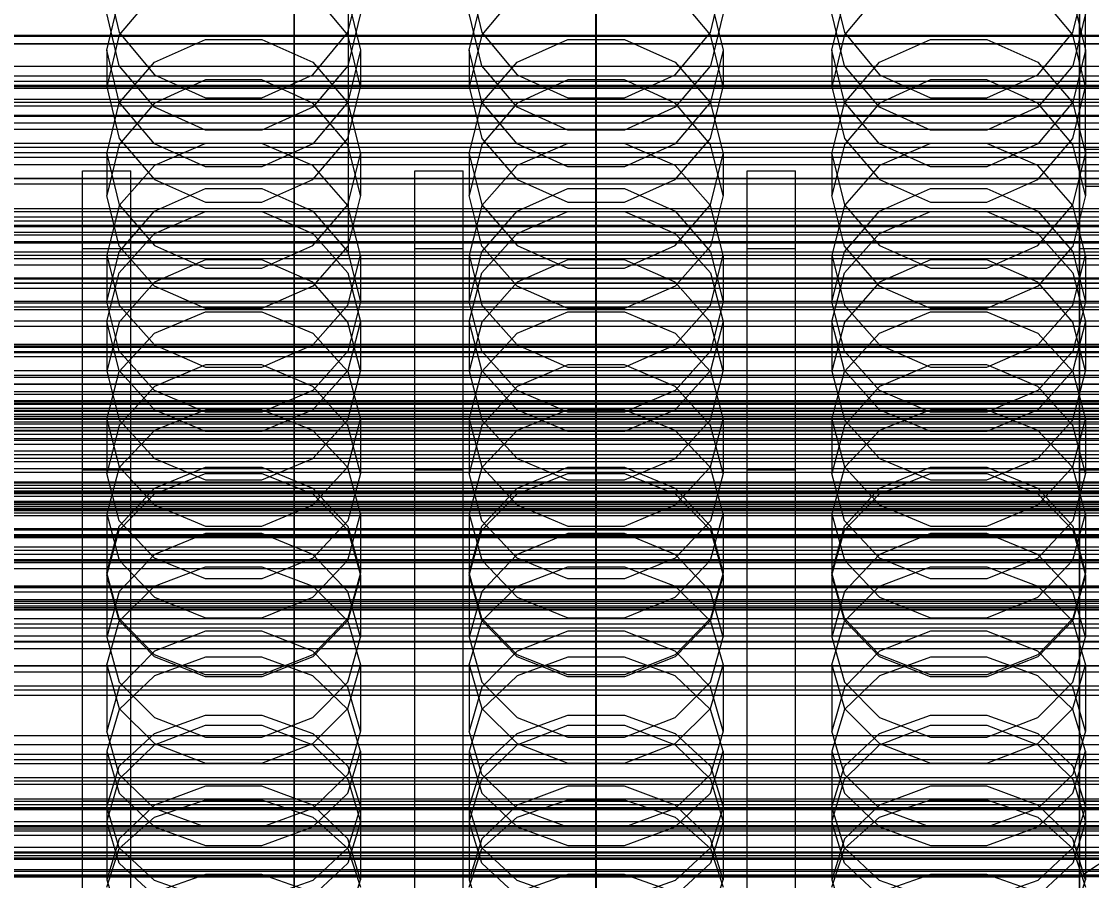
# Model space of a CAD drawing. Header units: millimetres. Extents: x -1970 to 59977, y -65068 to 6837.
# Drawn here: x -45.1 to 132, y -34538.5 to -34396.3 of the extents above; entities that cross this region are included whole.
import ezdxf

# ---------------------------------------------------------------- set-up
doc = ezdxf.new("R2010")
doc.units = ezdxf.units.MM
for name, color, linetype, lineweight in [('COTAS_O', 1, 'Continuous', 0), ('COTAS_P', 1, 'Continuous', 0), ('frontal_briquetadora', 7, 'Continuous', 0), ('frontal_C01', 7, 'Continuous', 0), ('frontal_C02', 7, 'Continuous', 0), ('frontal_C03', 7, 'Continuous', 0), ('frontal_mezcladora', 7, 'Continuous', 0), ('frontal_secador', 7, 'Continuous', 0), ('frontal_tolva', 7, 'Continuous', 0), ('frontal_tolva-C01', 7, 'Continuous', 0)]:
    doc.layers.add(name, color=color, linetype=linetype, lineweight=lineweight)
doc.dimstyles.new('R19_100', dxfattribs={"dimtxt": 250, "dimasz": 150, "dimexe": 150, "dimexo": 80, "dimgap": 100, "dimtad": 1, "dimtih": 1, "dimtoh": 1, "dimdsep": 46, "dimcen": 0.09, "dimadec": 0, "dimazin": 0, "dimtfac": 1, "dimtdec": 4, "dimtofl": 0, "dimtmove": 0, "dimatfit": 3, "dimfxl": 1, "dimtolj": 1, "dimtzin": 0, "dimarcsym": 0})

# ---------------------------------------------------------------- blocks, each defined once
blk = doc.blocks.new('*D37')
at = {"layer": 'COTAS_P', "color": 0, "lineweight": -2, "transparency": 16777216}
for p, q in [((-1750, -35420), (-1750, -34450)), ((2600, -35420), (2600, -34450)), ((-1600, -34600), (2450, -34600))]:
    blk.add_line(p, q, dxfattribs=at)
at = {"layer": 'COTAS_P', "color": 0, "transparency": 16777216}
for points in [[(-1600, -34575), (-1600, -34625), (-1750, -34600)], [(2450, -34575), (2450, -34625), (2600, -34600)]]:
    blk.add_solid(points, dxfattribs=at)
at = {"layer": 'Defpoints', "color": 0, "transparency": 16777216}
for p in [(2600, -34600), (-1750, -35500), (2600, -35500)]:
    blk.add_point(p, dxfattribs=at)
blk = doc.blocks.new('*D39')
at = {"layer": 'COTAS_O', "color": 0, "lineweight": -2, "transparency": 16777216}
for p, q in [((-1725, -34320), (-1725, -33550)), ((1725, -34320), (1725, -33550)), ((-1575, -33700), (1575, -33700))]:
    blk.add_line(p, q, dxfattribs=at)
at = {"layer": 'COTAS_O', "color": 0, "transparency": 16777216}
for points in [[(-1575, -33675), (-1575, -33725), (-1725, -33700)], [(1575, -33675), (1575, -33725), (1725, -33700)]]:
    blk.add_solid(points, dxfattribs=at)
at = {"layer": 'Defpoints', "color": 0, "transparency": 16777216}
for p in [(1725, -33700), (-1725, -34400), (1725, -34400)]:
    blk.add_point(p, dxfattribs=at)
blk = doc.blocks.new('*D42')
at = {"layer": 'COTAS_O', "color": 0, "lineweight": -2, "transparency": 16777216}
for p, q in [((-570, -33700), (200, -33700)), ((50, -34750), (50, -33850)), ((-570, -34900), (200, -34900))]:
    blk.add_line(p, q, dxfattribs=at)
at = {"layer": 'COTAS_O', "color": 0, "transparency": 16777216}
for points in [[(25, -33850), (75, -33850), (50, -33700)], [(25, -34750), (75, -34750), (50, -34900)]]:
    blk.add_solid(points, dxfattribs=at)
at = {"layer": 'Defpoints', "color": 0, "transparency": 16777216}
for p in [(-650, -33700), (50, -33700), (-650, -34900)]:
    blk.add_point(p, dxfattribs=at)
blk = doc.blocks.new('*D43')
at = {"layer": 'COTAS_O', "color": 0, "lineweight": -2, "transparency": 16777216}
for p, q in [((-650, -34820), (-650, -34050)), ((650, -34820), (650, -34050)), ((-500, -34200), (500, -34200))]:
    blk.add_line(p, q, dxfattribs=at)
at = {"layer": 'COTAS_O', "color": 0, "transparency": 16777216}
for points in [[(-500, -34175), (-500, -34225), (-650, -34200)], [(500, -34175), (500, -34225), (650, -34200)]]:
    blk.add_solid(points, dxfattribs=at)
at = {"layer": 'Defpoints', "color": 0, "transparency": 16777216}
for p in [(650, -34200), (-650, -34900), (650, -34900)]:
    blk.add_point(p, dxfattribs=at)

msp = doc.modelspace()

# ---------------------------------------------------------------- linework, layer by layer
at = {"layer": 'frontal_briquetadora'}
for p, q in [((-31, -34389.484), (-28.92, -34398.159)), ((8.92, -34398.159), (11, -34389.484)), ((29, -34389.484), (31.08, -34398.159)), ((68.92, -34398.159), (71, -34389.484)), ((89, -34389.484), (91.08, -34398.159)), ((128.92, -34398.159), (131, -34389.484)), ((-31, -34401.081), (-28.92, -34392.502)), ((-23.094, -34391.571), (-28.92, -34398.53)), ((8.92, -34398.53), (3.094, -34391.571)), ((8.92, -34392.502), (11, -34401.081)), ((29, -34401.081), (31.08, -34392.502)), ((36.906, -34391.571), (31.08, -34398.53)), ((68.92, -34398.53), (63.094, -34391.571)), ((68.92, -34392.502), (71, -34401.081)), ((89, -34401.081), (91.08, -34392.502)), ((96.906, -34391.571), (91.08, -34398.53)), ((128.92, -34398.53), (123.094, -34391.571)), ((128.92, -34392.502), (131, -34401.081)), ((-28.92, -34403.634), (-31, -34394.99)), ((11, -34394.99), (8.92, -34403.634)), ((31.08, -34403.634), (29, -34394.99)), ((71, -34394.99), (68.92, -34403.634)), ((91.08, -34403.634), (89, -34394.99)), ((131, -34394.99), (128.92, -34403.634)), ((-28.92, -34398.159), (-23.093, -34405.116)), ((3.093, -34405.116), (8.92, -34398.159)), ((31.08, -34398.159), (36.907, -34405.116)), ((63.093, -34405.116), (68.92, -34398.159)), ((91.08, -34398.159), (96.907, -34405.116)), ((123.093, -34405.116), (128.92, -34398.159)), ((-28.92, -34398.53), (-31, -34407.145)), ((-23.093, -34403.051), (-14.673, -34399.304)), ((-14.673, -34399.304), (-5.327, -34399.304)), ((-5.327, -34399.304), (3.093, -34403.051)), ((11, -34407.145), (8.92, -34398.53)), ((31.08, -34398.53), (29, -34407.145)), ((36.907, -34403.051), (45.327, -34399.304)), ((45.327, -34399.304), (54.673, -34399.304)), ((54.673, -34399.304), (63.093, -34403.051)), ((71, -34407.145), (68.92, -34398.53)), ((91.08, -34398.53), (89, -34407.145)), ((96.907, -34403.051), (105.327, -34399.304)), ((105.327, -34399.304), (114.673, -34399.304)), ((114.673, -34399.304), (123.093, -34403.051)), ((131, -34407.145), (128.92, -34398.53)), ((-31, -34401.081), (-31, -34407.145)), ((-28.92, -34409.66), (-31, -34401.081)), ((11, -34401.081), (8.92, -34409.66)), ((11, -34401.081), (11, -34407.145)), ((29, -34401.081), (29, -34407.145)), ((31.08, -34409.66), (29, -34401.081)), ((71, -34401.081), (68.92, -34409.66)), ((71, -34401.081), (71, -34407.145)), ((89, -34401.081), (89, -34407.145)), ((91.08, -34409.66), (89, -34401.081)), ((131, -34401.081), (128.92, -34409.66)), ((131, -34401.081), (131, -34407.145)), ((-28.92, -34409.801), (-23.093, -34403.051)), ((-23.094, -34410.517), (-28.92, -34403.634)), ((3.093, -34403.051), (8.92, -34409.801)), ((8.92, -34403.634), (3.094, -34410.517)), ((31.08, -34409.801), (36.907, -34403.051)), ((36.906, -34410.517), (31.08, -34403.634)), ((63.093, -34403.051), (68.92, -34409.801)), ((68.92, -34403.634), (63.094, -34410.517)), ((91.08, -34409.801), (96.907, -34403.051)), ((96.906, -34410.517), (91.08, -34403.634)), ((123.093, -34403.051), (128.92, -34409.801)), ((128.92, -34403.634), (123.094, -34410.517)), ((-23.093, -34405.116), (-14.673, -34408.976)), ((-5.327, -34408.976), (3.093, -34405.116)), ((36.907, -34405.116), (45.327, -34408.976)), ((54.673, -34408.976), (63.093, -34405.116)), ((96.907, -34405.116), (105.327, -34408.976)), ((114.673, -34408.976), (123.093, -34405.116)), ((-31, -34407.145), (-28.92, -34415.689)), ((-14.674, -34405.988), (-23.094, -34409.807)), ((-5.326, -34405.988), (-14.674, -34405.988)), ((3.094, -34409.807), (-5.326, -34405.988)), ((8.92, -34415.689), (11, -34407.145)), ((29, -34407.145), (31.08, -34415.689)), ((45.326, -34405.988), (36.906, -34409.807)), ((54.674, -34405.988), (45.326, -34405.988)), ((63.094, -34409.807), (54.674, -34405.988)), ((68.92, -34415.689), (71, -34407.145)), ((89, -34407.145), (91.08, -34415.689)), ((105.326, -34405.988), (96.906, -34409.807)), ((114.674, -34405.988), (105.326, -34405.988)), ((123.094, -34409.807), (114.674, -34405.988)), ((128.92, -34415.689), (131, -34407.145)), ((-14.673, -34408.976), (-5.327, -34408.976)), ((45.327, -34408.976), (54.673, -34408.976)), ((105.327, -34408.976), (114.673, -34408.976)), ((-31, -34418.219), (-28.92, -34409.801)), ((-23.093, -34416.54), (-28.92, -34409.66)), ((-23.094, -34409.807), (-28.92, -34416.648)), ((-14.674, -34414.319), (-23.094, -34410.517)), ((3.094, -34410.517), (-5.326, -34414.319)), ((8.92, -34409.66), (3.093, -34416.54)), ((8.92, -34416.648), (3.094, -34409.807)), ((8.92, -34409.801), (11, -34418.219)), ((29, -34418.219), (31.08, -34409.801)), ((36.907, -34416.54), (31.08, -34409.66)), ((36.906, -34409.807), (31.08, -34416.648)), ((45.326, -34414.319), (36.906, -34410.517)), ((63.094, -34410.517), (54.674, -34414.319)), ((68.92, -34409.66), (63.093, -34416.54)), ((68.92, -34416.648), (63.094, -34409.807)), ((68.92, -34409.801), (71, -34418.219)), ((89, -34418.219), (91.08, -34409.801)), ((96.907, -34416.54), (91.08, -34409.66)), ((96.906, -34409.807), (91.08, -34416.648)), ((105.326, -34414.319), (96.906, -34410.517)), ((123.094, -34410.517), (114.674, -34414.319)), ((128.92, -34409.66), (123.093, -34416.54)), ((128.92, -34416.648), (123.094, -34409.807)), ((128.92, -34409.801), (131, -34418.219)), ((-5.326, -34414.319), (-14.674, -34414.319)), ((54.674, -34414.319), (45.326, -34414.319)), ((114.674, -34414.319), (105.326, -34414.319)), ((-28.92, -34415.689), (-23.094, -34422.488)), ((3.094, -34422.488), (8.92, -34415.689)), ((31.08, -34415.689), (36.906, -34422.488)), ((63.094, -34422.488), (68.92, -34415.689)), ((91.08, -34415.689), (96.906, -34422.488)), ((123.094, -34422.488), (128.92, -34415.689)), ((-28.92, -34416.648), (-31, -34425.108)), ((-14.673, -34416.505), (-23.093, -34420.17)), ((-14.673, -34420.358), (-23.093, -34416.54)), ((-5.327, -34416.505), (-14.673, -34416.505)), ((3.093, -34420.17), (-5.327, -34416.505)), ((3.093, -34416.54), (-5.327, -34420.358)), ((11, -34425.108), (8.92, -34416.648)), ((31.08, -34416.648), (29, -34425.108)), ((45.327, -34416.505), (36.907, -34420.17)), ((45.327, -34420.358), (36.907, -34416.54)), ((54.673, -34416.505), (45.327, -34416.505)), ((63.093, -34420.17), (54.673, -34416.505)), ((63.093, -34416.54), (54.673, -34420.358)), ((71, -34425.108), (68.92, -34416.648)), ((91.08, -34416.648), (89, -34425.108)), ((105.327, -34416.505), (96.907, -34420.17)), ((105.327, -34420.358), (96.907, -34416.54)), ((114.673, -34416.505), (105.327, -34416.505)), ((123.093, -34420.17), (114.673, -34416.505)), ((123.093, -34416.54), (114.673, -34420.358)), ((131, -34425.108), (128.92, -34416.648)), ((-31, -34418.219), (-31, -34425.108)), ((-31, -34418.219), (-28.92, -34426.637)), ((8.92, -34426.637), (11, -34418.219)), ((11, -34418.219), (11, -34425.108)), ((29, -34418.219), (29, -34425.108)), ((29, -34418.219), (31.08, -34426.637)), ((68.92, -34426.637), (71, -34418.219)), ((71, -34418.219), (71, -34425.108)), ((89, -34418.219), (89, -34425.108)), ((89, -34418.219), (91.08, -34426.637)), ((128.92, -34426.637), (131, -34418.219)), ((131, -34418.219), (131, -34425.108)), ((-23.093, -34420.17), (-28.92, -34426.776)), ((-5.327, -34420.358), (-14.673, -34420.358)), ((8.92, -34426.776), (3.093, -34420.17)), ((36.907, -34420.17), (31.08, -34426.776)), ((54.673, -34420.358), (45.327, -34420.358)), ((68.92, -34426.776), (63.093, -34420.17)), ((96.907, -34420.17), (91.08, -34426.776)), ((114.673, -34420.358), (105.327, -34420.358)), ((128.92, -34426.776), (123.093, -34420.17)), ((-23.094, -34422.488), (-14.674, -34426.241)), ((-5.326, -34426.241), (3.094, -34422.488)), ((36.906, -34422.488), (45.326, -34426.241)), ((54.674, -34426.241), (63.094, -34422.488)), ((96.906, -34422.488), (105.326, -34426.241)), ((114.674, -34426.241), (123.094, -34422.488)), ((-23.094, -34427.72), (-14.674, -34423.972)), ((-14.674, -34423.972), (-5.326, -34423.972)), ((-5.326, -34423.972), (3.094, -34427.72)), ((36.906, -34427.72), (45.326, -34423.972)), ((45.326, -34423.972), (54.674, -34423.972)), ((54.674, -34423.972), (63.094, -34427.72)), ((96.906, -34427.72), (105.326, -34423.972)), ((105.326, -34423.972), (114.674, -34423.972)), ((114.674, -34423.972), (123.094, -34427.72)), ((-28.92, -34433.486), (-31, -34425.108)), ((-28.92, -34426.776), (-31, -34435.012)), ((-28.92, -34426.637), (-23.093, -34433.388)), ((-14.674, -34426.241), (-5.326, -34426.241)), ((3.093, -34433.388), (8.92, -34426.637)), ((11, -34425.108), (8.92, -34433.486)), ((11, -34435.012), (8.92, -34426.776)), ((31.08, -34433.486), (29, -34425.108)), ((31.08, -34426.776), (29, -34435.012)), ((31.08, -34426.637), (36.907, -34433.388)), ((45.326, -34426.241), (54.674, -34426.241)), ((63.093, -34433.388), (68.92, -34426.637)), ((71, -34425.108), (68.92, -34433.486)), ((71, -34435.012), (68.92, -34426.776)), ((91.08, -34433.486), (89, -34425.108)), ((91.08, -34426.776), (89, -34435.012)), ((91.08, -34426.637), (96.907, -34433.388)), ((105.326, -34426.241), (114.674, -34426.241)), ((123.093, -34433.388), (128.92, -34426.637)), ((131, -34425.108), (128.92, -34433.486)), ((131, -34435.012), (128.92, -34426.776)), ((-28.92, -34434.426), (-23.094, -34427.72)), ((-23.093, -34431.392), (-14.673, -34427.785)), ((-14.673, -34427.785), (-5.327, -34427.785)), ((-5.327, -34427.785), (3.093, -34431.392)), ((3.094, -34427.72), (8.92, -34434.426)), ((31.08, -34434.426), (36.906, -34427.72)), ((36.907, -34431.392), (45.327, -34427.785)), ((45.327, -34427.785), (54.673, -34427.785)), ((54.673, -34427.785), (63.093, -34431.392)), ((63.094, -34427.72), (68.92, -34434.426)), ((91.08, -34434.426), (96.906, -34427.72)), ((96.907, -34431.392), (105.327, -34427.785)), ((105.327, -34427.785), (114.673, -34427.785)), ((114.673, -34427.785), (123.093, -34431.392)), ((123.094, -34427.72), (128.92, -34434.426)), ((-28.92, -34437.891), (-23.093, -34431.392)), ((3.093, -34431.392), (8.92, -34437.891)), ((31.08, -34437.891), (36.907, -34431.392)), ((63.093, -34431.392), (68.92, -34437.891)), ((91.08, -34437.891), (96.907, -34431.392)), ((123.093, -34431.392), (128.92, -34437.891)), ((-23.094, -34440.145), (-28.92, -34433.486)), ((-23.093, -34433.388), (-14.673, -34437.134)), ((-5.327, -34437.134), (3.093, -34433.388)), ((8.92, -34433.486), (3.094, -34440.145)), ((36.906, -34440.145), (31.08, -34433.486)), ((36.907, -34433.388), (45.327, -34437.134)), ((54.673, -34437.134), (63.093, -34433.388)), ((68.92, -34433.486), (63.094, -34440.145)), ((96.906, -34440.145), (91.08, -34433.486)), ((96.907, -34433.388), (105.327, -34437.134)), ((114.673, -34437.134), (123.093, -34433.388)), ((128.92, -34433.486), (123.094, -34440.145)), ((200, -34434.477), (-160, -34434.477)), ((-31, -34442.708), (-28.92, -34434.426)), ((-31, -34435.012), (-31, -34442.708)), ((-31, -34435.012), (-28.92, -34443.249)), ((8.92, -34434.426), (11, -34442.708)), ((8.92, -34443.249), (11, -34435.012)), ((11, -34435.012), (11, -34442.708)), ((29, -34442.708), (31.08, -34434.426)), ((29, -34435.012), (29, -34442.708)), ((29, -34435.012), (31.08, -34443.249)), ((68.92, -34434.426), (71, -34442.708)), ((68.92, -34443.249), (71, -34435.012)), ((71, -34435.012), (71, -34442.708)), ((89, -34442.708), (91.08, -34434.426)), ((89, -34435.012), (89, -34442.708)), ((89, -34435.012), (91.08, -34443.249)), ((128.92, -34434.426), (131, -34442.708)), ((128.92, -34443.249), (131, -34435.012)), ((131, -34435.012), (131, -34442.708)), ((-14.674, -34435.765), (-23.094, -34439.459)), ((-5.326, -34435.765), (-14.674, -34435.765)), ((-14.673, -34437.134), (-5.327, -34437.134)), ((3.094, -34439.459), (-5.326, -34435.765)), ((45.326, -34435.765), (36.906, -34439.459)), ((54.674, -34435.765), (45.326, -34435.765)), ((45.327, -34437.134), (54.673, -34437.134)), ((63.094, -34439.459), (54.674, -34435.765)), ((105.326, -34435.765), (96.906, -34439.459)), ((114.674, -34435.765), (105.326, -34435.765)), ((105.327, -34437.134), (114.673, -34437.134)), ((123.094, -34439.459), (114.674, -34435.765)), ((-31, -34445.996), (-28.92, -34437.891)), ((8.92, -34437.891), (11, -34445.996)), ((29, -34445.996), (31.08, -34437.891)), ((68.92, -34437.891), (71, -34445.996)), ((89, -34445.996), (91.08, -34437.891)), ((128.92, -34437.891), (131, -34445.996)), ((-160, -34439.62), (200, -34439.62)), ((-23.094, -34439.459), (-28.92, -34446.067)), ((-14.674, -34443.818), (-23.094, -34440.145)), ((3.094, -34440.145), (-5.326, -34443.818)), ((8.92, -34446.067), (3.094, -34439.459)), ((36.906, -34439.459), (31.08, -34446.067)), ((45.326, -34443.818), (36.906, -34440.145)), ((63.094, -34440.145), (54.674, -34443.818)), ((68.92, -34446.067), (63.094, -34439.459)), ((96.906, -34439.459), (91.08, -34446.067)), ((105.326, -34443.818), (96.906, -34440.145)), ((123.094, -34440.145), (114.674, -34443.818)), ((128.92, -34446.067), (123.094, -34439.459)), ((-28.92, -34450.901), (-31, -34442.708)), ((11, -34442.708), (8.92, -34450.901)), ((31.08, -34450.901), (29, -34442.708)), ((71, -34442.708), (68.92, -34450.901)), ((91.08, -34450.901), (89, -34442.708)), ((131, -34442.708), (128.92, -34450.901)), ((-28.92, -34443.249), (-23.093, -34449.855)), ((-23.093, -34447.906), (-14.673, -34444.394)), ((-5.326, -34443.818), (-14.674, -34443.818)), ((-14.673, -34444.394), (-5.327, -34444.394)), ((-5.327, -34444.394), (3.093, -34447.906)), ((3.093, -34449.855), (8.92, -34443.249)), ((31.08, -34443.249), (36.907, -34449.855)), ((36.907, -34447.906), (45.327, -34444.394)), ((54.674, -34443.818), (45.326, -34443.818)), ((45.327, -34444.394), (54.673, -34444.394)), ((54.673, -34444.394), (63.093, -34447.906)), ((63.093, -34449.855), (68.92, -34443.249)), ((91.08, -34443.249), (96.907, -34449.855)), ((96.907, -34447.906), (105.327, -34444.394)), ((114.674, -34443.818), (105.326, -34443.818)), ((105.327, -34444.394), (114.673, -34444.394)), ((114.673, -34444.394), (123.093, -34447.906)), ((123.093, -34449.855), (128.92, -34443.249)), ((-31, -34445.996), (-31, -34454.221)), ((-28.92, -34454.101), (-31, -34445.996)), ((-28.92, -34446.067), (-31, -34454.221)), ((11, -34445.996), (8.92, -34454.101)), ((11, -34454.221), (8.92, -34446.067)), ((11, -34445.996), (11, -34454.221)), ((29, -34445.996), (29, -34454.221)), ((31.08, -34454.101), (29, -34445.996)), ((31.08, -34446.067), (29, -34454.221)), ((71, -34445.996), (68.92, -34454.101)), ((71, -34454.221), (68.92, -34446.067)), ((71, -34445.996), (71, -34454.221)), ((89, -34445.996), (89, -34454.221)), ((91.08, -34454.101), (89, -34445.996)), ((91.08, -34446.067), (89, -34454.221)), ((131, -34445.996), (128.92, -34454.101)), ((131, -34454.221), (128.92, -34446.067)), ((131, -34445.996), (131, -34454.221)), ((-28.92, -34454.234), (-23.093, -34447.906)), ((3.093, -34447.906), (8.92, -34454.234)), ((31.08, -34454.234), (36.907, -34447.906)), ((63.093, -34447.906), (68.92, -34454.234)), ((91.08, -34454.234), (96.907, -34447.906)), ((123.093, -34447.906), (128.92, -34454.234)), ((200, -34451.11), (-160, -34451.11)), ((-23.094, -34457.404), (-28.92, -34450.901)), ((-23.093, -34449.855), (-14.673, -34453.52)), ((-5.327, -34453.52), (3.093, -34449.855)), ((8.92, -34450.901), (3.094, -34457.404)), ((36.906, -34457.404), (31.08, -34450.901)), ((36.907, -34449.855), (45.327, -34453.52)), ((54.673, -34453.52), (63.093, -34449.855)), ((68.92, -34450.901), (63.094, -34457.404)), ((96.906, -34457.404), (91.08, -34450.901)), ((96.907, -34449.855), (105.327, -34453.52)), ((114.673, -34453.52), (123.093, -34449.855)), ((128.92, -34450.901), (123.094, -34457.404)), ((-14.674, -34453.127), (-23.094, -34456.734)), ((-5.326, -34453.127), (-14.674, -34453.127)), ((3.094, -34456.734), (-5.326, -34453.127)), ((45.326, -34453.127), (36.906, -34456.734)), ((54.674, -34453.127), (45.326, -34453.127)), ((63.094, -34456.734), (54.674, -34453.127)), ((105.326, -34453.127), (96.906, -34456.734)), ((114.674, -34453.127), (105.326, -34453.127)), ((123.094, -34456.734), (114.674, -34453.127)), ((-31, -34454.221), (-28.92, -34462.278)), ((-31, -34462.125), (-28.92, -34454.234)), ((-23.093, -34460.601), (-28.92, -34454.101)), ((-14.673, -34453.52), (-5.327, -34453.52)), ((8.92, -34454.101), (3.093, -34460.601)), ((8.92, -34462.278), (11, -34454.221)), ((8.92, -34454.234), (11, -34462.125)), ((29, -34454.221), (31.08, -34462.278)), ((29, -34462.125), (31.08, -34454.234)), ((36.907, -34460.601), (31.08, -34454.101)), ((45.327, -34453.52), (54.673, -34453.52)), ((68.92, -34454.101), (63.093, -34460.601)), ((68.92, -34462.278), (71, -34454.221)), ((68.92, -34454.234), (71, -34462.125)), ((89, -34454.221), (91.08, -34462.278)), ((89, -34462.125), (91.08, -34454.234)), ((96.907, -34460.601), (91.08, -34454.101)), ((105.327, -34453.52), (114.673, -34453.52)), ((128.92, -34454.101), (123.093, -34460.601)), ((128.92, -34462.278), (131, -34454.221)), ((128.92, -34454.234), (131, -34462.125)), ((-23.094, -34456.734), (-28.92, -34463.181)), ((8.92, -34463.18), (3.094, -34456.734)), ((36.906, -34456.734), (31.08, -34463.181)), ((68.92, -34463.18), (63.094, -34456.734)), ((96.906, -34456.734), (91.08, -34463.181)), ((128.92, -34463.18), (123.094, -34456.734)), ((-160, -34457.538), (200, -34457.538)), ((-14.674, -34460.988), (-23.094, -34457.404)), ((3.094, -34457.404), (-5.326, -34460.988)), ((45.326, -34460.988), (36.906, -34457.404)), ((63.094, -34457.404), (54.674, -34460.988)), ((105.326, -34460.988), (96.906, -34457.404)), ((123.094, -34457.404), (114.674, -34460.988)), ((200, -34461.368), (-160, -34461.368)), ((-31, -34462.125), (-31, -34471.125)), ((-31, -34462.125), (-28.92, -34470.016)), ((-14.673, -34460.596), (-23.093, -34464.004)), ((-14.673, -34464.208), (-23.093, -34460.601)), ((-5.326, -34460.988), (-14.674, -34460.988)), ((-5.327, -34460.596), (-14.673, -34460.596)), ((3.093, -34464.004), (-5.327, -34460.596)), ((3.093, -34460.601), (-5.327, -34464.208)), ((8.92, -34470.016), (11, -34462.125)), ((11, -34462.125), (11, -34471.125)), ((29, -34462.125), (29, -34471.125)), ((29, -34462.125), (31.08, -34470.016)), ((45.327, -34460.596), (36.907, -34464.004)), ((45.327, -34464.208), (36.907, -34460.601)), ((54.674, -34460.988), (45.326, -34460.988)), ((54.673, -34460.596), (45.327, -34460.596)), ((63.093, -34464.004), (54.673, -34460.596)), ((63.093, -34460.601), (54.673, -34464.208)), ((68.92, -34470.016), (71, -34462.125)), ((71, -34462.125), (71, -34471.125)), ((89, -34462.125), (89, -34471.125)), ((89, -34462.125), (91.08, -34470.016)), ((105.327, -34460.596), (96.907, -34464.004)), ((105.327, -34464.208), (96.907, -34460.601)), ((114.674, -34460.988), (105.326, -34460.988)), ((114.673, -34460.596), (105.327, -34460.596)), ((123.093, -34464.004), (114.673, -34460.596)), ((123.093, -34460.601), (114.673, -34464.208)), ((128.92, -34470.016), (131, -34462.125)), ((131, -34462.125), (131, -34471.125)), ((-160, -34463.94), (200, -34463.94)), ((-28.92, -34463.181), (-31, -34471.125)), ((-28.92, -34462.278), (-23.094, -34468.668)), ((-23.093, -34464.004), (-28.92, -34470.145)), ((8.92, -34470.145), (3.093, -34464.004)), ((3.094, -34468.668), (8.92, -34462.278)), ((11, -34471.125), (8.92, -34463.18)), ((31.08, -34463.181), (29, -34471.125)), ((31.08, -34462.278), (36.906, -34468.668)), ((36.907, -34464.004), (31.08, -34470.145)), ((68.92, -34470.145), (63.093, -34464.004)), ((63.094, -34468.668), (68.92, -34462.278)), ((71, -34471.125), (68.92, -34463.18)), ((91.08, -34463.181), (89, -34471.125)), ((91.08, -34462.278), (96.906, -34468.668)), ((96.907, -34464.004), (91.08, -34470.145)), ((128.92, -34470.145), (123.093, -34464.004)), ((123.094, -34468.668), (128.92, -34462.278)), ((131, -34471.125), (128.92, -34463.18)), ((-5.327, -34464.208), (-14.673, -34464.208)), ((54.673, -34464.208), (45.327, -34464.208)), ((114.673, -34464.208), (105.327, -34464.208)), ((-23.094, -34468.668), (-14.674, -34472.188)), ((-5.326, -34472.188), (3.094, -34468.668)), ((36.906, -34468.668), (45.326, -34472.188)), ((54.674, -34472.188), (63.094, -34468.668)), ((96.906, -34468.668), (105.326, -34472.188)), ((114.674, -34472.188), (123.094, -34468.668)), ((-28.92, -34470.145), (-31, -34477.803)), ((-28.92, -34470.016), (-23.093, -34476.344)), ((-23.094, -34473.572), (-14.674, -34470.06)), ((-14.674, -34470.06), (-5.326, -34470.06)), ((-5.326, -34470.06), (3.094, -34473.572)), ((3.093, -34476.344), (8.92, -34470.016)), ((11, -34477.803), (8.92, -34470.145)), ((31.08, -34470.145), (29, -34477.803)), ((31.08, -34470.016), (36.907, -34476.344)), ((36.906, -34473.572), (45.326, -34470.06)), ((45.326, -34470.06), (54.674, -34470.06)), ((54.674, -34470.06), (63.094, -34473.572)), ((63.093, -34476.344), (68.92, -34470.016)), ((71, -34477.803), (68.92, -34470.145)), ((91.08, -34470.145), (89, -34477.803)), ((91.08, -34470.016), (96.907, -34476.344)), ((96.906, -34473.572), (105.326, -34470.06)), ((105.326, -34470.06), (114.674, -34470.06)), ((114.674, -34470.06), (123.094, -34473.572)), ((123.093, -34476.344), (128.92, -34470.016)), ((131, -34477.803), (128.92, -34470.145)), ((-28.92, -34478.964), (-31, -34471.125)), ((-23.093, -34474.485), (-14.673, -34471.151)), ((-14.674, -34472.188), (-5.326, -34472.188)), ((-14.673, -34471.151), (-5.327, -34471.151)), ((-5.327, -34471.151), (3.093, -34474.485)), ((11, -34471.125), (8.92, -34478.964)), ((31.08, -34478.964), (29, -34471.125)), ((36.907, -34474.485), (45.327, -34471.151)), ((45.326, -34472.188), (54.674, -34472.188)), ((45.327, -34471.151), (54.673, -34471.151)), ((54.673, -34471.151), (63.093, -34474.485)), ((71, -34471.125), (68.92, -34478.964)), ((91.08, -34478.964), (89, -34471.125)), ((96.907, -34474.485), (105.327, -34471.151)), ((105.326, -34472.188), (114.674, -34472.188)), ((105.327, -34471.151), (114.673, -34471.151)), ((114.673, -34471.151), (123.093, -34474.485)), ((131, -34471.125), (128.92, -34478.964)), ((-28.92, -34479.841), (-23.094, -34473.572)), ((-28.92, -34480.494), (-23.093, -34474.485)), ((3.093, -34474.485), (8.92, -34480.494)), ((3.094, -34473.572), (8.92, -34479.841)), ((31.08, -34479.841), (36.906, -34473.572)), ((31.08, -34480.494), (36.907, -34474.485)), ((63.093, -34474.485), (68.92, -34480.494)), ((63.094, -34473.572), (68.92, -34479.841)), ((91.08, -34479.841), (96.906, -34473.572)), ((91.08, -34480.494), (96.907, -34474.485)), ((123.093, -34474.485), (128.92, -34480.494)), ((123.094, -34473.572), (128.92, -34479.841)), ((-23.093, -34476.344), (-14.673, -34479.856)), ((-5.327, -34479.856), (3.093, -34476.344)), ((36.907, -34476.344), (45.327, -34479.856)), ((54.673, -34479.856), (63.093, -34476.344)), ((96.907, -34476.344), (105.327, -34479.856)), ((114.673, -34479.856), (123.093, -34476.344)), ((200, -34478.149), (-160, -34478.149)), ((-31, -34477.803), (-31, -34487.557)), ((-31, -34477.803), (-28.92, -34485.461)), ((8.92, -34485.461), (11, -34477.803)), ((11, -34477.803), (11, -34487.557)), ((29, -34477.803), (29, -34487.557)), ((29, -34477.803), (31.08, -34485.461)), ((68.92, -34485.461), (71, -34477.803)), ((71, -34477.803), (71, -34487.557)), ((89, -34477.803), (89, -34487.557)), ((89, -34477.803), (91.08, -34485.461)), ((128.92, -34485.461), (131, -34477.803)), ((131, -34477.803), (131, -34487.557)), ((-31, -34487.557), (-28.92, -34479.841)), ((-23.094, -34485.172), (-28.92, -34478.964)), ((-14.673, -34479.856), (-5.327, -34479.856)), ((8.92, -34478.964), (3.094, -34485.172)), ((8.92, -34479.841), (11, -34487.557)), ((29, -34487.557), (31.08, -34479.841)), ((36.906, -34485.172), (31.08, -34478.964)), ((45.327, -34479.856), (54.673, -34479.856)), ((68.92, -34478.964), (63.094, -34485.172)), ((68.92, -34479.841), (71, -34487.557)), ((89, -34487.557), (91.08, -34479.841)), ((96.906, -34485.172), (91.08, -34478.964)), ((105.327, -34479.856), (114.673, -34479.856)), ((128.92, -34478.964), (123.094, -34485.172)), ((128.92, -34479.841), (131, -34487.557)), ((-160, -34481.433), (200, -34481.433)), ((-31, -34487.986), (-28.92, -34480.494)), ((-14.674, -34481.091), (-23.094, -34484.534)), ((-5.326, -34481.091), (-14.674, -34481.091)), ((3.094, -34484.534), (-5.326, -34481.091)), ((8.92, -34480.494), (11, -34487.986)), ((29, -34487.986), (31.08, -34480.494)), ((45.326, -34481.091), (36.906, -34484.534)), ((54.674, -34481.091), (45.326, -34481.091)), ((63.094, -34484.534), (54.674, -34481.091)), ((68.92, -34480.494), (71, -34487.986)), ((89, -34487.986), (91.08, -34480.494)), ((105.326, -34481.091), (96.906, -34484.534)), ((114.674, -34481.091), (105.326, -34481.091)), ((123.094, -34484.534), (114.674, -34481.091)), ((128.92, -34480.494), (131, -34487.986)), ((-160, -34483.291), (200, -34483.291)), ((-23.094, -34484.534), (-28.92, -34490.676)), ((-14.674, -34488.588), (-23.094, -34485.172)), ((3.094, -34485.172), (-5.326, -34488.588)), ((8.92, -34490.676), (3.094, -34484.534)), ((36.906, -34484.534), (31.08, -34490.676)), ((45.326, -34488.588), (36.906, -34485.172)), ((63.094, -34485.172), (54.674, -34488.588)), ((68.92, -34490.676), (63.094, -34484.534)), ((96.906, -34484.534), (91.08, -34490.676)), ((105.326, -34488.588), (96.906, -34485.172)), ((123.094, -34485.172), (114.674, -34488.588)), ((128.92, -34490.676), (123.094, -34484.534)), ((-160, -34485.849), (200, -34485.849)), ((-28.92, -34485.461), (-23.093, -34491.602)), ((-23.093, -34489.803), (-14.673, -34486.586)), ((-14.673, -34486.586), (-5.327, -34486.586)), ((-5.327, -34486.586), (3.093, -34489.803)), ((3.093, -34491.602), (8.92, -34485.461)), ((31.08, -34485.461), (36.907, -34491.602)), ((36.907, -34489.803), (45.327, -34486.586)), ((45.327, -34486.586), (54.673, -34486.586)), ((54.673, -34486.586), (63.093, -34489.803)), ((63.093, -34491.602), (68.92, -34485.461)), ((91.08, -34485.461), (96.907, -34491.602)), ((96.907, -34489.803), (105.327, -34486.586)), ((105.327, -34486.586), (114.673, -34486.586)), ((114.673, -34486.586), (123.093, -34489.803)), ((123.093, -34491.602), (128.92, -34485.461)), ((-28.92, -34495.158), (-31, -34487.557)), ((-31, -34487.986), (-31, -34498.23)), ((-28.92, -34495.478), (-31, -34487.986)), ((-5.326, -34488.588), (-14.674, -34488.588)), ((11, -34487.557), (8.92, -34495.158)), ((11, -34487.986), (8.92, -34495.478)), ((11, -34487.986), (11, -34498.23)), ((31.08, -34495.158), (29, -34487.557)), ((29, -34487.986), (29, -34498.23)), ((31.08, -34495.478), (29, -34487.986)), ((54.674, -34488.588), (45.326, -34488.588)), ((71, -34487.557), (68.92, -34495.158)), ((71, -34487.986), (68.92, -34495.478)), ((71, -34487.986), (71, -34498.23)), ((91.08, -34495.158), (89, -34487.557)), ((89, -34487.986), (89, -34498.23)), ((91.08, -34495.478), (89, -34487.986)), ((114.674, -34488.588), (105.326, -34488.588)), ((131, -34487.557), (128.92, -34495.158)), ((131, -34487.986), (128.92, -34495.478)), ((131, -34487.986), (131, -34498.23)), ((-160, -34489.719), (200, -34489.719)), ((-160, -34489.991), (200, -34489.991)), ((-28.92, -34495.6), (-23.093, -34489.803)), ((3.093, -34489.803), (8.92, -34495.6)), ((31.08, -34495.6), (36.907, -34489.803)), ((63.093, -34489.803), (68.92, -34495.6)), ((91.08, -34495.6), (96.907, -34489.803)), ((123.093, -34489.803), (128.92, -34495.6)), ((-160, -34492.29), (200, -34492.29)), ((-28.92, -34490.676), (-31, -34498.23)), ((-23.093, -34491.602), (-14.673, -34495.01)), ((-5.327, -34495.01), (3.093, -34491.602)), ((11, -34498.23), (8.92, -34490.676)), ((31.08, -34490.676), (29, -34498.23)), ((36.907, -34491.602), (45.327, -34495.01)), ((54.673, -34495.01), (63.093, -34491.602)), ((71, -34498.23), (68.92, -34490.676)), ((91.08, -34490.676), (89, -34498.23)), ((96.907, -34491.602), (105.327, -34495.01)), ((114.673, -34495.01), (123.093, -34491.602)), ((131, -34498.23), (128.92, -34490.676)), ((-160, -34493.614), (200, -34493.614)), ((-31, -34502.829), (-28.92, -34495.6)), ((-23.094, -34501.17), (-28.92, -34495.158)), ((-23.093, -34501.486), (-28.92, -34495.478)), ((-14.673, -34495.01), (-5.327, -34495.01)), ((8.92, -34495.478), (3.093, -34501.486)), ((8.92, -34495.158), (3.094, -34501.17)), ((8.92, -34495.6), (11, -34502.829)), ((29, -34502.829), (31.08, -34495.6)), ((36.906, -34501.17), (31.08, -34495.158)), ((36.907, -34501.486), (31.08, -34495.478)), ((45.327, -34495.01), (54.673, -34495.01)), ((68.92, -34495.478), (63.093, -34501.486)), ((68.92, -34495.158), (63.094, -34501.17)), ((68.92, -34495.6), (71, -34502.829)), ((89, -34502.829), (91.08, -34495.6)), ((96.906, -34501.17), (91.08, -34495.158)), ((96.907, -34501.486), (91.08, -34495.478)), ((105.327, -34495.01), (114.673, -34495.01)), ((128.92, -34495.478), (123.093, -34501.486)), ((128.92, -34495.158), (123.094, -34501.17)), ((128.92, -34495.6), (131, -34502.829)), ((-14.674, -34497.219), (-23.094, -34500.552)), ((-5.326, -34497.219), (-14.674, -34497.219)), ((3.094, -34500.552), (-5.326, -34497.219)), ((45.326, -34497.219), (36.906, -34500.552)), ((54.674, -34497.219), (45.326, -34497.219)), ((63.094, -34500.552), (54.674, -34497.219)), ((105.326, -34497.219), (96.906, -34500.552)), ((114.674, -34497.219), (105.326, -34497.219)), ((123.094, -34500.552), (114.674, -34497.219)), ((-160, -34498.03), (200, -34498.03)), ((-31, -34498.23), (-28.92, -34505.662)), ((8.92, -34505.662), (11, -34498.23)), ((29, -34498.23), (31.08, -34505.662)), ((68.92, -34505.662), (71, -34498.23)), ((89, -34498.23), (91.08, -34505.662)), ((128.92, -34505.662), (131, -34498.23)), ((-23.094, -34500.552), (-28.92, -34506.493)), ((-14.674, -34504.474), (-23.094, -34501.17)), ((3.094, -34501.17), (-5.326, -34504.474)), ((8.92, -34506.493), (3.094, -34500.552)), ((36.906, -34500.552), (31.08, -34506.493)), ((45.326, -34504.474), (36.906, -34501.17)), ((63.094, -34501.17), (54.674, -34504.474)), ((68.92, -34506.493), (63.094, -34500.552)), ((96.906, -34500.552), (91.08, -34506.493)), ((105.326, -34504.474), (96.906, -34501.17)), ((123.094, -34501.17), (114.674, -34504.474)), ((128.92, -34506.493), (123.094, -34500.552)), ((-31, -34502.829), (-31, -34513.787)), ((-31, -34502.829), (-28.92, -34510.058)), ((-14.673, -34504.82), (-23.093, -34501.486)), ((-14.673, -34501.512), (-23.093, -34504.604)), ((-5.327, -34501.512), (-14.673, -34501.512)), ((3.093, -34501.486), (-5.327, -34504.82)), ((3.093, -34504.604), (-5.327, -34501.512)), ((8.92, -34510.058), (11, -34502.829)), ((11, -34502.829), (11, -34513.787)), ((29, -34502.829), (29, -34513.787)), ((29, -34502.829), (31.08, -34510.058)), ((45.327, -34504.82), (36.907, -34501.486)), ((45.327, -34501.512), (36.907, -34504.604)), ((54.673, -34501.512), (45.327, -34501.512)), ((63.093, -34501.486), (54.673, -34504.82)), ((63.093, -34504.604), (54.673, -34501.512)), ((68.92, -34510.058), (71, -34502.829)), ((71, -34502.829), (71, -34513.787)), ((89, -34502.829), (89, -34513.787)), ((89, -34502.829), (91.08, -34510.058)), ((105.327, -34504.82), (96.907, -34501.486)), ((105.327, -34501.512), (96.907, -34504.604)), ((114.673, -34501.512), (105.327, -34501.512)), ((123.093, -34501.486), (114.673, -34504.82)), ((123.093, -34504.604), (114.673, -34501.512)), ((128.92, -34510.058), (131, -34502.829)), ((131, -34502.829), (131, -34513.787)), ((-23.093, -34504.604), (-28.92, -34510.176)), ((-5.326, -34504.474), (-14.674, -34504.474)), ((8.92, -34510.176), (3.093, -34504.604)), ((36.907, -34504.604), (31.08, -34510.176)), ((54.674, -34504.474), (45.326, -34504.474)), ((68.92, -34510.176), (63.093, -34504.604)), ((96.907, -34504.604), (91.08, -34510.176)), ((114.674, -34504.474), (105.326, -34504.474)), ((128.92, -34510.176), (123.093, -34504.604)), ((-28.92, -34506.493), (-31, -34513.787)), ((-28.92, -34505.662), (-23.094, -34511.534)), ((-5.327, -34504.82), (-14.673, -34504.82)), ((3.094, -34511.534), (8.92, -34505.662)), ((11, -34513.787), (8.92, -34506.493)), ((31.08, -34506.493), (29, -34513.787)), ((31.08, -34505.662), (36.906, -34511.534)), ((54.673, -34504.82), (45.327, -34504.82)), ((63.094, -34511.534), (68.92, -34505.662)), ((71, -34513.787), (68.92, -34506.493)), ((91.08, -34506.493), (89, -34513.787)), ((91.08, -34505.662), (96.906, -34511.534)), ((114.673, -34504.82), (105.327, -34504.82)), ((123.094, -34511.534), (128.92, -34505.662)), ((131, -34513.787), (128.92, -34506.493)), ((-28.92, -34510.058), (-23.093, -34515.855)), ((3.093, -34515.855), (8.92, -34510.058)), ((31.08, -34510.058), (36.907, -34515.855)), ((63.093, -34515.855), (68.92, -34510.058)), ((91.08, -34510.058), (96.907, -34515.855)), ((123.093, -34515.855), (128.92, -34510.058)), ((-28.92, -34510.176), (-31, -34517.123)), ((-23.094, -34511.534), (-14.674, -34514.76)), ((-23.093, -34514.166), (-14.673, -34511.161)), ((-14.673, -34511.161), (-5.327, -34511.161)), ((-5.327, -34511.161), (3.093, -34514.166)), ((-5.326, -34514.76), (3.094, -34511.534)), ((11, -34517.123), (8.92, -34510.176)), ((31.08, -34510.176), (29, -34517.123)), ((36.906, -34511.534), (45.326, -34514.76)), ((36.907, -34514.166), (45.327, -34511.161)), ((45.327, -34511.161), (54.673, -34511.161)), ((54.673, -34511.161), (63.093, -34514.166)), ((54.674, -34514.76), (63.094, -34511.534)), ((71, -34517.123), (68.92, -34510.176)), ((91.08, -34510.176), (89, -34517.123)), ((96.906, -34511.534), (105.326, -34514.76)), ((96.907, -34514.166), (105.327, -34511.161)), ((105.327, -34511.161), (114.673, -34511.161)), ((114.673, -34511.161), (123.093, -34514.166)), ((114.674, -34514.76), (123.094, -34511.534)), ((131, -34517.123), (128.92, -34510.176)), ((-23.094, -34516.027), (-14.674, -34512.811)), ((-14.674, -34512.811), (-5.326, -34512.811)), ((-5.326, -34512.811), (3.094, -34516.027)), ((36.906, -34516.027), (45.326, -34512.811)), ((45.326, -34512.811), (54.674, -34512.811)), ((54.674, -34512.811), (63.094, -34516.027)), ((96.906, -34516.027), (105.326, -34512.811)), ((105.326, -34512.811), (114.674, -34512.811)), ((114.674, -34512.811), (123.094, -34516.027)), ((-28.92, -34520.952), (-31, -34513.787)), ((-28.92, -34519.58), (-23.093, -34514.166)), ((-14.674, -34514.76), (-5.326, -34514.76)), ((3.093, -34514.166), (8.92, -34519.58)), ((11, -34513.787), (8.92, -34520.952)), ((31.08, -34520.952), (29, -34513.787)), ((31.08, -34519.58), (36.907, -34514.166)), ((45.326, -34514.76), (54.674, -34514.76)), ((63.093, -34514.166), (68.92, -34519.58)), ((71, -34513.787), (68.92, -34520.952)), ((91.08, -34520.952), (89, -34513.787)), ((91.08, -34519.58), (96.907, -34514.166)), ((105.326, -34514.76), (114.674, -34514.76)), ((123.093, -34514.166), (128.92, -34519.58)), ((131, -34513.787), (128.92, -34520.952)), ((-31, -34517.123), (-31, -34528.769)), ((-31, -34517.123), (-28.92, -34524.071)), ((-28.92, -34521.752), (-23.094, -34516.027)), ((-23.093, -34515.855), (-14.673, -34519.072)), ((-5.327, -34519.072), (3.093, -34515.855)), ((3.094, -34516.027), (8.92, -34521.752)), ((8.92, -34524.071), (11, -34517.123)), ((11, -34517.123), (11, -34528.769)), ((29, -34517.123), (29, -34528.769)), ((29, -34517.123), (31.08, -34524.071)), ((31.08, -34521.752), (36.906, -34516.027)), ((36.907, -34515.855), (45.327, -34519.072)), ((54.673, -34519.072), (63.093, -34515.855)), ((63.094, -34516.027), (68.92, -34521.752)), ((68.92, -34524.071), (71, -34517.123)), ((71, -34517.123), (71, -34528.769)), ((89, -34517.123), (89, -34528.769)), ((89, -34517.123), (91.08, -34524.071)), ((91.08, -34521.752), (96.906, -34516.027)), ((96.907, -34515.855), (105.327, -34519.072)), ((114.673, -34519.072), (123.093, -34515.855)), ((123.094, -34516.027), (128.92, -34521.752)), ((128.92, -34524.071), (131, -34517.123)), ((131, -34517.123), (131, -34528.769)), ((-31, -34526.331), (-28.92, -34519.58)), ((-14.673, -34519.072), (-5.327, -34519.072)), ((8.92, -34519.58), (11, -34526.331)), ((29, -34526.331), (31.08, -34519.58)), ((45.327, -34519.072), (54.673, -34519.072)), ((68.92, -34519.58), (71, -34526.331)), ((89, -34526.331), (91.08, -34519.58)), ((105.327, -34519.072), (114.673, -34519.072)), ((128.92, -34519.58), (131, -34526.331)), ((-31, -34528.769), (-28.92, -34521.752)), ((-23.094, -34526.603), (-28.92, -34520.952)), ((8.92, -34520.952), (3.094, -34526.603)), ((8.92, -34521.752), (11, -34528.769)), ((29, -34528.769), (31.08, -34521.752)), ((36.906, -34526.603), (31.08, -34520.952)), ((68.92, -34520.952), (63.094, -34526.603)), ((68.92, -34521.752), (71, -34528.769)), ((89, -34528.769), (91.08, -34521.752)), ((96.906, -34526.603), (91.08, -34520.952)), ((128.92, -34520.952), (123.094, -34526.603)), ((128.92, -34521.752), (131, -34528.769)), ((-28.92, -34524.071), (-23.093, -34529.643)), ((-14.674, -34522.89), (-23.094, -34526.023)), ((-5.326, -34522.89), (-14.674, -34522.89)), ((3.094, -34526.023), (-5.326, -34522.89)), ((3.093, -34529.643), (8.92, -34524.071)), ((31.08, -34524.071), (36.907, -34529.643)), ((45.326, -34522.89), (36.906, -34526.023)), ((54.674, -34522.89), (45.326, -34522.89)), ((63.094, -34526.023), (54.674, -34522.89)), ((63.093, -34529.643), (68.92, -34524.071)), ((91.08, -34524.071), (96.907, -34529.643)), ((105.326, -34522.89), (96.906, -34526.023)), ((114.674, -34522.89), (105.326, -34522.89)), ((123.094, -34526.023), (114.674, -34522.89)), ((123.093, -34529.643), (128.92, -34524.071)), ((-23.093, -34528.025), (-14.673, -34525.158)), ((-14.673, -34525.158), (-5.327, -34525.158)), ((-5.327, -34525.158), (3.093, -34528.025)), ((36.907, -34528.025), (45.327, -34525.158)), ((45.327, -34525.158), (54.673, -34525.158)), ((54.673, -34525.158), (63.093, -34528.025)), ((96.907, -34528.025), (105.327, -34525.158)), ((105.327, -34525.158), (114.673, -34525.158)), ((114.673, -34525.158), (123.093, -34528.025)), ((-31, -34526.331), (-31, -34538.419)), ((-28.92, -34533.082), (-31, -34526.331)), ((-23.094, -34526.023), (-28.92, -34531.596)), ((-14.674, -34529.704), (-23.094, -34526.603)), ((3.094, -34526.603), (-5.326, -34529.704)), ((8.92, -34531.596), (3.094, -34526.023)), ((11, -34526.331), (8.92, -34533.082)), ((11, -34526.331), (11, -34538.419)), ((29, -34526.331), (29, -34538.419)), ((31.08, -34533.082), (29, -34526.331)), ((36.906, -34526.023), (31.08, -34531.596)), ((45.326, -34529.704), (36.906, -34526.603)), ((63.094, -34526.603), (54.674, -34529.704)), ((68.92, -34531.596), (63.094, -34526.023)), ((71, -34526.331), (68.92, -34533.082)), ((71, -34526.331), (71, -34538.419)), ((89, -34526.331), (89, -34538.419)), ((91.08, -34533.082), (89, -34526.331)), ((96.906, -34526.023), (91.08, -34531.596)), ((105.326, -34529.704), (96.906, -34526.603)), ((123.094, -34526.603), (114.674, -34529.704)), ((128.92, -34531.596), (123.094, -34526.023)), ((131, -34526.331), (128.92, -34533.082)), ((131, -34526.331), (131, -34538.419)), ((-28.92, -34535.648), (-31, -34528.769)), ((-28.92, -34533.192), (-23.093, -34528.025)), ((3.093, -34528.025), (8.92, -34533.192)), ((11, -34528.769), (8.92, -34535.649)), ((31.08, -34535.648), (29, -34528.769)), ((31.08, -34533.192), (36.907, -34528.025)), ((63.093, -34528.025), (68.92, -34533.192)), ((71, -34528.769), (68.92, -34535.649)), ((91.08, -34535.648), (89, -34528.769)), ((91.08, -34533.192), (96.907, -34528.025)), ((123.093, -34528.025), (128.92, -34533.192)), ((131, -34528.769), (128.92, -34535.649)), ((195, -34530), (-195, -34530)), ((-23.093, -34529.643), (-14.673, -34532.735)), ((-5.326, -34529.704), (-14.674, -34529.704)), ((-5.327, -34532.735), (3.093, -34529.643)), ((36.907, -34529.643), (45.327, -34532.735)), ((54.674, -34529.704), (45.326, -34529.704)), ((54.673, -34532.735), (63.093, -34529.643)), ((96.907, -34529.643), (105.327, -34532.735)), ((114.674, -34529.704), (105.326, -34529.704)), ((114.673, -34532.735), (123.093, -34529.643)), ((-28.92, -34531.596), (-31, -34538.419)), ((-23.093, -34538.496), (-28.92, -34533.082)), ((-14.673, -34532.735), (-5.327, -34532.735)), ((8.92, -34533.082), (3.093, -34538.496)), ((11, -34538.419), (8.92, -34531.596)), ((31.08, -34531.596), (29, -34538.419)), ((36.907, -34538.496), (31.08, -34533.082)), ((45.327, -34532.735), (54.673, -34532.735)), ((68.92, -34533.082), (63.093, -34538.496)), ((71, -34538.419), (68.92, -34531.596)), ((91.08, -34531.596), (89, -34538.419)), ((96.907, -34538.496), (91.08, -34533.082)), ((105.327, -34532.735), (114.673, -34532.735)), ((128.92, -34533.082), (123.093, -34538.496)), ((131, -34538.419), (128.92, -34531.596)), ((-31, -34539.635), (-28.92, -34533.192)), ((8.92, -34533.192), (11, -34539.635)), ((29, -34539.635), (31.08, -34533.192)), ((68.92, -34533.192), (71, -34539.635)), ((89, -34539.635), (91.08, -34533.192)), ((128.92, -34533.192), (131, -34539.635)), ((-23.094, -34541.066), (-28.92, -34535.648)), ((8.92, -34535.649), (3.094, -34541.066)), ((36.906, -34541.066), (31.08, -34535.648)), ((68.92, -34535.649), (63.094, -34541.066)), ((96.906, -34541.066), (91.08, -34535.648)), ((128.92, -34535.649), (123.094, -34541.066)), ((195, -34537), (-195, -34537)), ((-14.674, -34537.508), (-23.094, -34540.51)), ((-5.326, -34537.508), (-14.674, -34537.508)), ((3.094, -34540.51), (-5.326, -34537.508)), ((45.326, -34537.508), (36.906, -34540.51)), ((54.674, -34537.508), (45.326, -34537.508)), ((63.094, -34540.51), (54.674, -34537.508)), ((105.326, -34537.508), (96.906, -34540.51)), ((114.674, -34537.508), (105.326, -34537.508)), ((123.094, -34540.51), (114.674, -34537.508)), ((-31, -34538.419), (-28.92, -34545.1)), ((-14.673, -34541.501), (-23.093, -34538.496)), ((3.093, -34538.496), (-5.327, -34541.501)), ((8.92, -34545.1), (11, -34538.419)), ((29, -34538.419), (31.08, -34545.1)), ((45.327, -34541.501), (36.907, -34538.496)), ((63.093, -34538.496), (54.673, -34541.501)), ((68.92, -34545.1), (71, -34538.419)), ((89, -34538.419), (91.08, -34545.1)), ((105.327, -34541.501), (96.907, -34538.496)), ((123.093, -34538.496), (114.673, -34541.501)), ((128.92, -34545.1), (131, -34538.419))]:
    msp.add_line(p, q, dxfattribs=at)
at = {"layer": 'frontal_C01'}
for p, q in [((0, -34620.053), (0, -34323.357)), ((130, -34620.053), (130, -34323.357)), ((0, -34329.075), (0, -34625.771)), ((130, -34329.075), (130, -34625.771)), ((131, -34417.476), (131, -34372.135)), ((131, -34423.564), (131, -34378.222)), ((-425, -34411.836), (425, -34411.836)), ((149, -34417.476), (131, -34417.476)), ((131, -34417.476), (131, -34423.564)), ((425, -34423.267), (-425, -34423.267)), ((131, -34423.564), (149, -34423.564)), ((425, -34427.299), (-425, -34427.299)), ((-425, -34438.729), (425, -34438.729)), ((-450, -34481.223), (450, -34481.223)), ((450, -34493.398), (-450, -34493.398)), ((450, -34514.562), (-450, -34514.562)), ((-450, -34526.737), (450, -34526.737))]:
    msp.add_line(p, q, dxfattribs=at)
at = {"layer": 'frontal_C02'}
for p, q in [((0, -34537.975), (0, -34253.153)), ((130, -34537.975), (130, -34253.153)), ((0, -34258.894), (0, -34543.716)), ((130, -34258.894), (130, -34543.716)), ((-311.15, -34442.907), (311.15, -34442.907)), ((-311.15, -34443.543), (311.15, -34443.543)), ((-311.15, -34444), (311.15, -34444)), ((-311.15, -34445.866), (311.15, -34445.866)), ((-311.15, -34446.749), (311.15, -34446.749)), ((-311.15, -34449.717), (311.15, -34449.717)), ((-311.15, -34450.966), (311.15, -34450.966)), ((-311.15, -34454.834), (311.15, -34454.834)), ((-311.15, -34456.364), (311.15, -34456.364)), ((-440, -34459.297), (440, -34459.297)), ((-440, -34459.522), (440, -34459.522)), ((-440, -34459.684), (440, -34459.684)), ((-440, -34460.345), (440, -34460.345)), ((-440, -34460.658), (440, -34460.658)), ((-440, -34461.71), (440, -34461.71)), ((-440, -34462.153), (440, -34462.153)), ((311.15, -34460.868), (-311.15, -34460.868)), ((-440, -34463.523), (440, -34463.523)), ((-311.15, -34462.575), (311.15, -34462.575)), ((-440, -34464.065), (440, -34464.065)), ((440, -34465.661), (-440, -34465.661)), ((-440, -34466.266), (440, -34466.266)), ((-311.15, -34467.408), (311.15, -34467.408)), ((-440, -34467.978), (440, -34467.978)), ((-440, -34468.604), (440, -34468.604)), ((-311.15, -34469.175), (311.15, -34469.175)), ((-440, -34470.317), (440, -34470.317)), ((-440, -34470.922), (440, -34470.922)), ((-440, -34472.517), (440, -34472.517)), ((228.298, -34472.116), (130, -34537.975)), ((-440, -34473.06), (440, -34473.06)), ((-440, -34474.43), (440, -34474.43)), ((-311.15, -34474.008), (311.15, -34474.008)), ((-440, -34474.873), (440, -34474.873)), ((-440, -34475.924), (440, -34475.924)), ((-440, -34476.237), (440, -34476.237)), ((-311.15, -34475.715), (311.15, -34475.715)), ((-440, -34476.898), (440, -34476.898)), ((-440, -34477.06), (440, -34477.06)), ((-440, -34477.286), (440, -34477.286)), ((-311.15, -34480.218), (311.15, -34480.218)), ((-311.15, -34481.749), (311.15, -34481.749)), ((-311.15, -34485.616), (311.15, -34485.616)), ((-311.15, -34486.866), (311.15, -34486.866)), ((-311.15, -34489.833), (311.15, -34489.833)), ((-311.15, -34490.717), (311.15, -34490.717)), ((-311.15, -34492.582), (311.15, -34492.582)), ((-311.15, -34493.04), (311.15, -34493.04)), ((-311.15, -34493.676), (311.15, -34493.676)), ((0, -34537.975), (-130, -34537.975)), ((0, -34822.796), (0, -34537.975)), ((130, -34537.975), (0, -34537.975)), ((130, -34822.796), (130, -34537.975))]:
    msp.add_line(p, q, dxfattribs=at)
at = {"layer": 'frontal_C03'}
for p, q in [((1530, -34398.773), (-1530, -34398.773)), ((1530, -34403.773), (-1530, -34403.773)), ((1250, -34405.381), (-1250, -34405.381)), ((1500, -34407.104), (-1500, -34407.104)), ((1250, -34406.262), (-1250, -34406.262)), ((1250, -34406.915), (-1250, -34406.915)), ((1500, -34407.389), (-1500, -34407.389)), ((1250, -34409.223), (-1250, -34409.223)), ((-1250, -34410.28), (1250, -34410.28)), ((1250, -34413.132), (-1250, -34413.132)), ((1250, -34414.19), (-1250, -34414.19)), ((1250, -34416.497), (-1250, -34416.497)), ((1250, -34417.151), (-1250, -34417.151)), ((-1500, -34418.797), (1500, -34418.797)), ((1250, -34418.032), (-1250, -34418.032)), ((-1500, -34422.245), (1500, -34422.245)), ((1250, -34427.838), (-1250, -34427.838)), ((1250, -34428.72), (-1250, -34428.72)), ((1250, -34429.373), (-1250, -34429.373)), ((1500, -34431.228), (-1500, -34431.228)), ((1250, -34431.68), (-1250, -34431.68)), ((-1250, -34432.738), (1250, -34432.738)), ((1250, -34435.59), (-1250, -34435.59)), ((1250, -34436.647), (-1250, -34436.647)), ((1250, -34438.955), (-1250, -34438.955)), ((1250, -34439.608), (-1250, -34439.608)), ((1250, -34440.49), (-1250, -34440.49)), ((1250, -34450.296), (-1250, -34450.296)), ((1250, -34451.177), (-1250, -34451.177)), ((1250, -34451.831), (-1250, -34451.831)), ((1250, -34454.138), (-1250, -34454.138)), ((1500, -34456.351), (-1500, -34456.351)), ((-1250, -34455.195), (1250, -34455.195)), ((1250, -34458.048), (-1250, -34458.048)), ((1250, -34459.105), (-1250, -34459.105)), ((1250, -34461.412), (-1250, -34461.412)), ((1250, -34462.066), (-1250, -34462.066)), ((1250, -34462.947), (-1250, -34462.947)), ((-1500, -34465.334), (1500, -34465.334)), ((1250, -34472.754), (-1250, -34472.754)), ((1250, -34473.635), (-1250, -34473.635)), ((1250, -34474.288), (-1250, -34474.288)), ((1250, -34476.596), (-1250, -34476.596)), ((-1250, -34477.653), (1250, -34477.653)), ((1250, -34480.505), (-1250, -34480.505)), ((1250, -34481.563), (-1250, -34481.563)), ((1250, -34483.87), (-1250, -34483.87)), ((1250, -34484.523), (-1250, -34484.523)), ((1250, -34485.405), (-1250, -34485.405)), ((1250, -34495.211), (-1250, -34495.211)), ((1250, -34496.092), (-1250, -34496.092)), ((1250, -34496.746), (-1250, -34496.746)), ((1250, -34499.053), (-1250, -34499.053)), ((-1250, -34500.111), (1250, -34500.111)), ((1250, -34502.963), (-1250, -34502.963)), ((1250, -34504.02), (-1250, -34504.02)), ((1250, -34506.328), (-1250, -34506.328)), ((1250, -34506.981), (-1250, -34506.981)), ((1250, -34507.862), (-1250, -34507.862)), ((1250, -34517.669), (-1250, -34517.669)), ((1250, -34518.55), (-1250, -34518.55)), ((1250, -34519.204), (-1250, -34519.204)), ((1250, -34521.511), (-1250, -34521.511)), ((-1250, -34522.568), (1250, -34522.568)), ((1250, -34525.42), (-1250, -34525.42)), ((1250, -34526.478), (-1250, -34526.478)), ((1250, -34528.785), (-1250, -34528.785)), ((1250, -34529.439), (-1250, -34529.439)), ((1250, -34530.32), (-1250, -34530.32)), ((-1250, -34532.986), (1250, -34532.986)), ((-1250, -34533.783), (1250, -34533.783)), ((-1250, -34534.368), (1250, -34534.368)), ((-1250, -34536.706), (1250, -34536.706)), ((-1250, -34537.835), (1250, -34537.835))]:
    msp.add_line(p, q, dxfattribs=at)
at = {"layer": 'frontal_mezcladora'}
for p, q in [((9, -34435), (9, -34375)), ((-35, -34433.911), (-35, -34421.05)), ((-35, -34421.05), (-27, -34421.05)), ((-27, -34433.911), (-27, -34421.05)), ((20, -34433.911), (20, -34421.05)), ((20, -34421.05), (28, -34421.05)), ((28, -34433.911), (28, -34421.05)), ((75, -34433.911), (75, -34421.05)), ((75, -34421.05), (83, -34421.05)), ((83, -34433.911), (83, -34421.05)), ((130, -34433.911), (130, -34421.05)), ((130, -34421.05), (138, -34421.05)), ((-420, -34435), (240, -34435)), ((-189, -34435), (9, -34435)), ((-35, -34470.534), (-35, -34433.911)), ((-35, -34433.911), (-27, -34433.911)), ((-27, -34470.534), (-27, -34433.911)), ((20, -34470.534), (20, -34433.911)), ((20, -34433.911), (28, -34433.911)), ((28, -34470.534), (28, -34433.911)), ((75, -34470.534), (75, -34433.911)), ((75, -34433.911), (83, -34433.911)), ((83, -34470.534), (83, -34433.911)), ((130, -34470.534), (130, -34433.911)), ((130, -34433.911), (138, -34433.911)), ((-420, -34442.586), (240, -34442.586)), ((-280, -34450), (280, -34450)), ((-420, -34464.602), (240, -34464.602)), ((-35, -34525.346), (-35, -34470.534)), ((-35, -34470.534), (-27, -34470.534)), ((-27, -34525.346), (-27, -34470.534)), ((20, -34525.346), (20, -34470.534)), ((20, -34470.534), (28, -34470.534)), ((28, -34525.346), (28, -34470.534)), ((75, -34525.346), (75, -34470.534)), ((75, -34470.534), (83, -34470.534)), ((83, -34525.346), (83, -34470.534)), ((130, -34525.346), (130, -34470.534)), ((130, -34470.534), (138, -34470.534)), ((-420, -34498.893), (240, -34498.893)), ((-35, -34590), (-35, -34525.346)), ((-35, -34525.346), (-27, -34525.346)), ((-27, -34590), (-27, -34525.346)), ((20, -34590), (20, -34525.346)), ((20, -34525.346), (28, -34525.346)), ((28, -34590), (28, -34525.346)), ((75, -34590), (75, -34525.346)), ((75, -34525.346), (83, -34525.346)), ((83, -34590), (83, -34525.346)), ((130, -34590), (130, -34525.346)), ((130, -34525.346), (138, -34525.346)), ((-315, -34535), (315, -34535))]:
    msp.add_line(p, q, dxfattribs=at)
at = {"layer": 'frontal_secador'}
for p, q in [((1250, -34409.715), (-1250, -34409.715)), ((1250, -34422.349), (-1250, -34422.349)), ((1250, -34430.291), (-1250, -34430.291)), ((1250, -34433), (-1250, -34433)), ((-1250, -34516), (1250, -34516)), ((-1250, -34522), (1250, -34522)), ((-1250, -34525), (1250, -34525)), ((1250, -34526), (-1250, -34526)), ((-1250, -34526.659), (1250, -34526.659)), ((1250, -34529.659), (-1250, -34529.659)), ((-1250, -34531), (1250, -34531)), ((1250, -34534), (-1250, -34534)), ((-1250, -34534.728), (1250, -34534.728)), ((-1250, -34537.588), (1250, -34537.588)), ((1250, -34537.611), (-1250, -34537.611)), ((1250, -34537.728), (-1250, -34537.728))]:
    msp.add_line(p, q, dxfattribs=at)
at = {"layer": 'frontal_tolva'}
for p, q in [((-670, -34400), (670, -34400)), ((600, -34400), (-600, -34400)), ((-600, -34406.849), (600, -34406.849)), ((-670, -34412), (670, -34412)), ((-660, -34420), (660, -34420)), ((-660, -34430), (660, -34430)), ((-1821.5, -34492), (1821.5, -34492)), ((-1821.5, -34503), (1821.5, -34503))]:
    msp.add_line(p, q, dxfattribs=at)
at = {"layer": 'frontal_tolva-C01'}
for p, q in [((-600, -34398.55), (600, -34398.55)), ((600, -34398.74), (-600, -34398.74)), ((600, -34400), (-600, -34400))]:
    msp.add_line(p, q, dxfattribs=at)

# ---------------------------------------------------------------- dimensions: what is measured, and where the dimension line sits
at = {"layer": 'COTAS_O'}
for p1, p2, distance, picture, middle in [((-1725, -34400), (1725, -34400), 700, '*D39', (0, -33700)), ((-650, -34900), (-650, -33700), -700, '*D42', (50, -34300)), ((-650, -34900), (650, -34900), 700, '*D43', (0, -34200))]:
    dim = msp.add_aligned_dim(p1=p1, p2=p2, distance=distance, text='<> O', dimstyle='R19_100', dxfattribs=at)
    dim.commit()
    dim.dimension.update_dxf_attribs({"geometry": picture, "text_midpoint": middle})
at = {"layer": 'COTAS_P'}
dim = msp.add_aligned_dim(p1=(-1750, -35500), p2=(2600, -35500), distance=900, text='<> P', dimstyle='R19_100', dxfattribs=at)
dim.commit()
dim.dimension.update_dxf_attribs({"geometry": '*D37', "text_midpoint": (425, -34600)})

doc.saveas('drawing.dxf')
